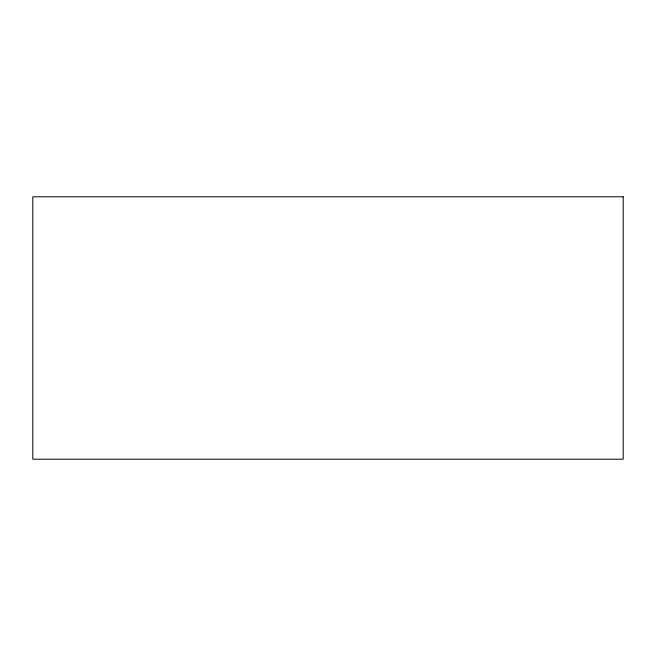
<?xml version="1.0" encoding="UTF-8"?>
<svg xmlns="http://www.w3.org/2000/svg" width="656" height="656" viewBox="0 0 656 656"><rect width="100%" height="100%" fill="white"/><g stroke="black" fill="none" stroke-linecap="round" stroke-linejoin="round"><path stroke-width="0.98" d="M623.2 196.8L32.8 196.8L32.8 459.2L623.2 459.2L623.2 196.8"/></g></svg>
